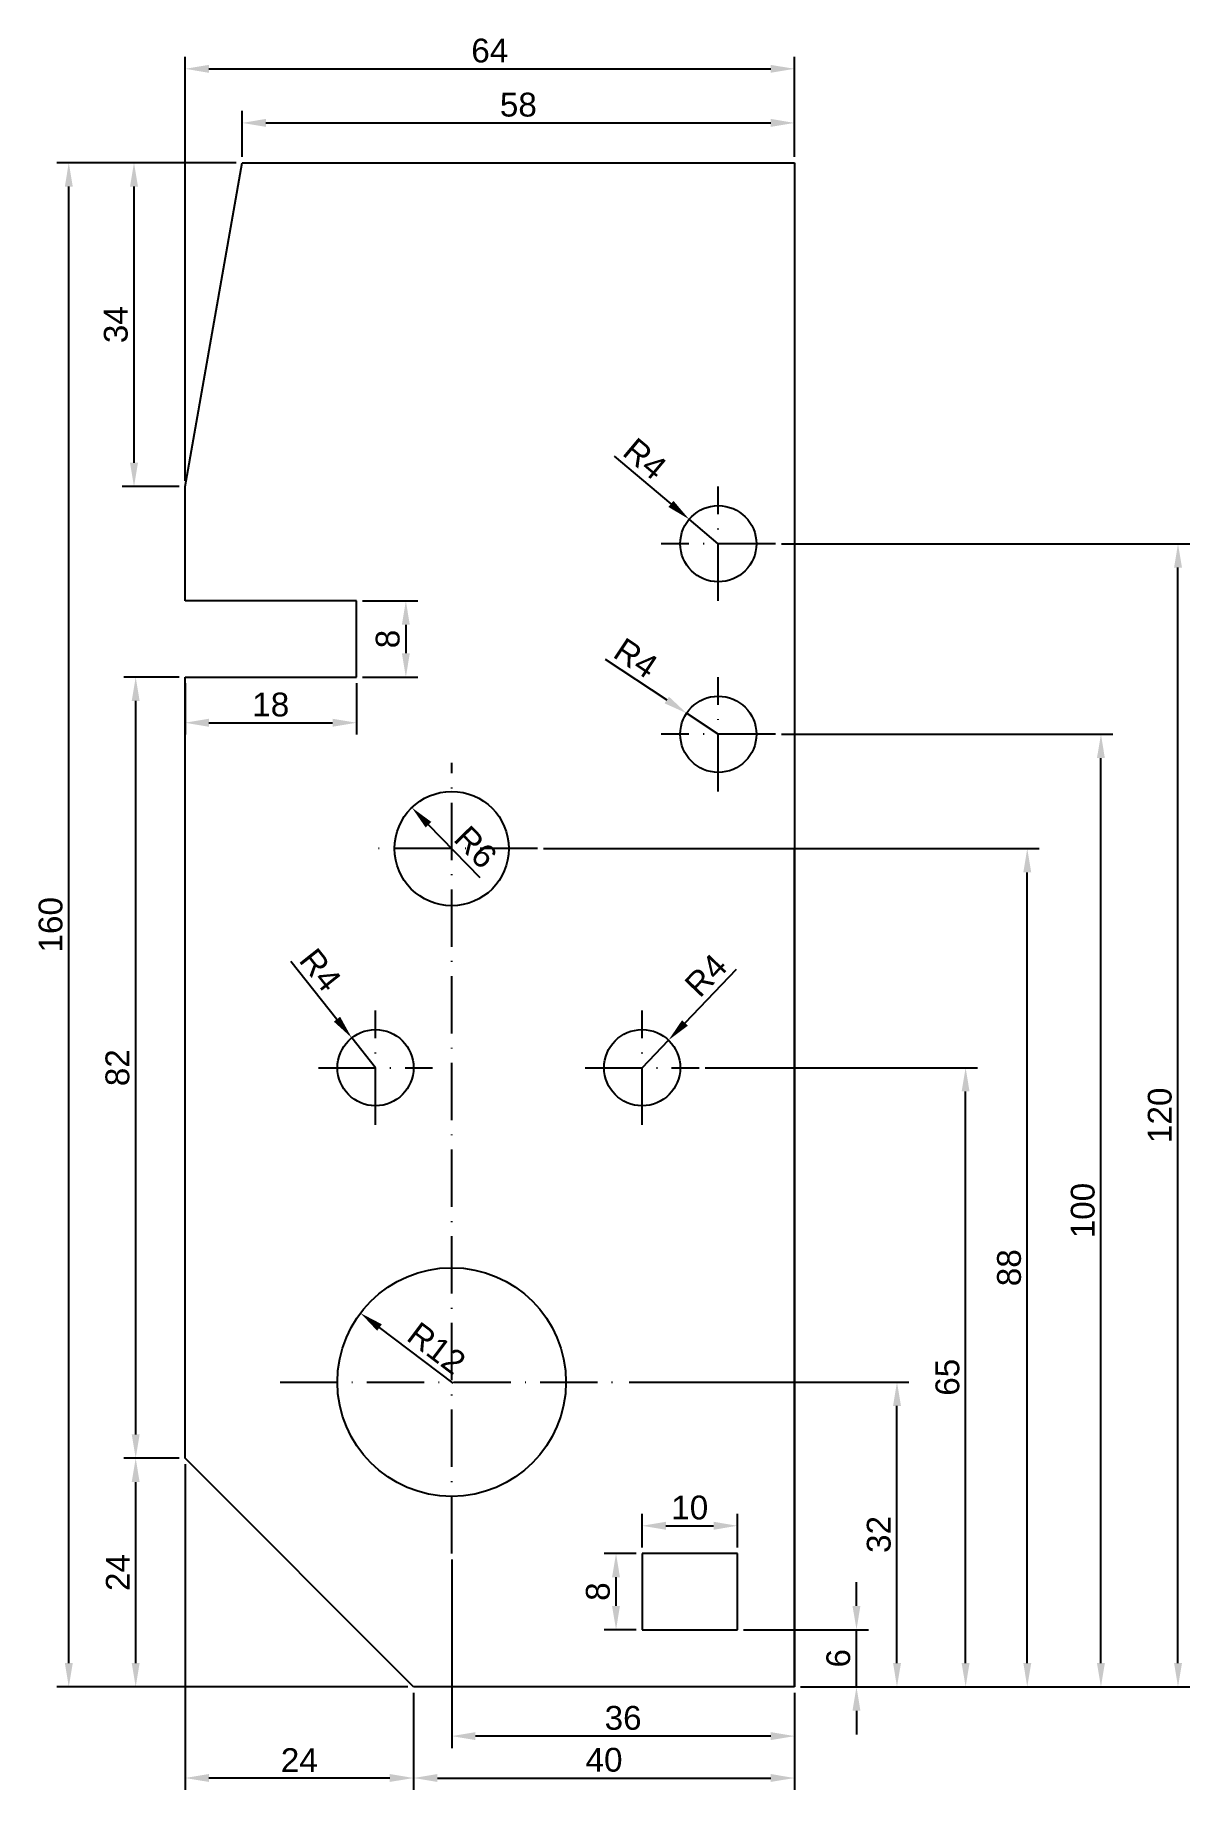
# Model space of a CAD drawing. Header units: millimetres. Extents: x 4 to 126, y 9 to 193.
import ezdxf

# ---------------------------------------------------------------- set-up
doc = ezdxf.new("R2010")
doc.units = ezdxf.units.MM
doc.header["$LTSCALE"] = 0.5
doc.linetypes.add('ACAD_ISO10W100', pattern=[18, 12, -3, 0, -3])
doc.layers.add('Contorno', color=50, linetype='Continuous')
doc.layers.add('Linha de Centro', color=10, linetype='ACAD_ISO10W100')
doc.styles.get("Standard").update_dxf_attribs({"font": 'arial.ttf'})
doc.dimstyles.new('ISO-25', dxfattribs={"dimtxt": 2.5, "dimasz": 2.5, "dimexe": 1.25, "dimexo": 0.625, "dimtad": 1, "dimtxsty": 'Standard', "dimcen": 2.5, "dimadec": 0, "dimazin": 0, "dimtfac": 1, "dimtmove": 0, "dimatfit": 3, "dimfxl": 1, "dimarcsym": 0})

# ---------------------------------------------------------------- blocks, each defined once
blk = doc.blocks.new('*D1')
at = {"color": 0, "lineweight": -2, "transparency": 16777216}
for p, q in [((90.51, 28.5), (90.51, 31)), ((78.63, 26), (91.76, 26)), ((90.51, 20), (90.51, 26)), ((84.63, 20), (91.76, 20)), ((90.51, 17.5), (90.51, 15))]:
    blk.add_line(p, q, dxfattribs=at)
at = {"color": 0, "transparency": 16777216}
for points in [[(90.09, 28.5), (90.92, 28.5), (90.51, 26)], [(90.09, 17.5), (90.92, 17.5), (90.51, 20)]]:
    blk.add_solid(points, dxfattribs=at)
at = {"layer": 'Defpoints', "color": 0, "transparency": 16777216}
for p in [(78, 26), (90.51, 26), (84, 20)]:
    blk.add_point(p, dxfattribs=at)
at = {"color": 0, "transparency": 16777216, "insert": (88.61, 23), "char_height": 2.5, "attachment_point": 5, "rotation": 90}
blk.add_mtext('6', dxfattribs=at)
blk = doc.blocks.new('*D2')
at = {"color": 0, "lineweight": -2, "transparency": 16777216}
for p, q in [((66.63, 52), (96.01, 52)), ((94.76, 22.5), (94.76, 49.5)), ((84.63, 20), (96.01, 20))]:
    blk.add_line(p, q, dxfattribs=at)
at = {"color": 0, "transparency": 16777216}
for points in [[(94.35, 49.5), (95.18, 49.5), (94.76, 52)], [(94.35, 22.5), (95.18, 22.5), (94.76, 20)]]:
    blk.add_solid(points, dxfattribs=at)
at = {"layer": 'Defpoints', "color": 0, "transparency": 16777216}
for p in [(66, 52), (94.76, 52), (84, 20)]:
    blk.add_point(p, dxfattribs=at)
at = {"color": 0, "transparency": 16777216, "insert": (92.86, 36), "char_height": 2.5, "attachment_point": 5, "rotation": 90}
blk.add_mtext('32', dxfattribs=at)
blk = doc.blocks.new('*D3')
at = {"color": 0, "lineweight": -2, "transparency": 16777216}
for p, q in [((74.63, 85), (103.22, 85)), ((101.97, 22.5), (101.97, 82.5)), ((84.63, 20), (103.22, 20))]:
    blk.add_line(p, q, dxfattribs=at)
at = {"color": 0, "transparency": 16777216}
for points in [[(101.55, 82.5), (102.38, 82.5), (101.97, 85)], [(101.55, 22.5), (102.38, 22.5), (101.97, 20)]]:
    blk.add_solid(points, dxfattribs=at)
at = {"layer": 'Defpoints', "color": 0, "transparency": 16777216}
for p in [(74, 85), (101.97, 85), (84, 20)]:
    blk.add_point(p, dxfattribs=at)
at = {"color": 0, "transparency": 16777216, "insert": (100.07, 52.5), "char_height": 2.5, "attachment_point": 5, "rotation": 90}
blk.add_mtext('65', dxfattribs=at)
blk = doc.blocks.new('*D4')
at = {"color": 0, "lineweight": -2, "transparency": 16777216}
for p, q in [((57.63, 108), (109.69, 108)), ((108.44, 22.5), (108.44, 105.5)), ((84.63, 20), (109.69, 20))]:
    blk.add_line(p, q, dxfattribs=at)
at = {"color": 0, "transparency": 16777216}
for points in [[(108.03, 105.5), (108.86, 105.5), (108.44, 108)], [(108.03, 22.5), (108.86, 22.5), (108.44, 20)]]:
    blk.add_solid(points, dxfattribs=at)
at = {"layer": 'Defpoints', "color": 0, "transparency": 16777216}
for p in [(57, 108), (108.44, 108), (84, 20)]:
    blk.add_point(p, dxfattribs=at)
at = {"color": 0, "transparency": 16777216, "insert": (106.54, 64), "char_height": 2.5, "attachment_point": 5, "rotation": 90}
blk.add_mtext('88', dxfattribs=at)
blk = doc.blocks.new('*D5')
at = {"color": 0, "lineweight": -2, "transparency": 16777216}
for p, q in [((82.63, 120), (117.43, 120)), ((116.18, 22.5), (116.18, 117.5)), ((84.63, 20), (117.43, 20))]:
    blk.add_line(p, q, dxfattribs=at)
at = {"color": 0, "transparency": 16777216}
for points in [[(115.76, 117.5), (116.59, 117.5), (116.18, 120)], [(115.76, 22.5), (116.59, 22.5), (116.18, 20)]]:
    blk.add_solid(points, dxfattribs=at)
at = {"layer": 'Defpoints', "color": 0, "transparency": 16777216}
for p in [(82, 120), (116.18, 120), (84, 20)]:
    blk.add_point(p, dxfattribs=at)
at = {"color": 0, "transparency": 16777216, "insert": (114.28, 70), "char_height": 2.5, "attachment_point": 5, "rotation": 90}
blk.add_mtext('100', dxfattribs=at)
blk = doc.blocks.new('*D6')
at = {"color": 0, "lineweight": -2, "transparency": 16777216}
for p, q in [((82.63, 140), (125.52, 140)), ((124.27, 22.5), (124.27, 137.5)), ((84.63, 20), (125.52, 20))]:
    blk.add_line(p, q, dxfattribs=at)
at = {"color": 0, "transparency": 16777216}
for points in [[(123.86, 137.5), (124.69, 137.5), (124.27, 140)], [(123.86, 22.5), (124.69, 22.5), (124.27, 20)]]:
    blk.add_solid(points, dxfattribs=at)
at = {"layer": 'Defpoints', "color": 0, "transparency": 16777216}
for p in [(82, 140), (124.27, 140), (84, 20)]:
    blk.add_point(p, dxfattribs=at)
at = {"color": 0, "transparency": 16777216, "insert": (122.37, 80), "char_height": 2.5, "attachment_point": 5, "rotation": 90}
blk.add_mtext('120', dxfattribs=at)
blk = doc.blocks.new('*D7')
at = {"color": 0, "lineweight": -2, "transparency": 16777216}
for p, q in [((48, 33.37), (48, 13.58)), ((84, 19.37), (84, 13.58)), ((81.5, 14.83), (50.5, 14.83))]:
    blk.add_line(p, q, dxfattribs=at)
at = {"color": 0, "transparency": 16777216}
for points in [[(50.5, 15.25), (50.5, 14.41), (48, 14.83)], [(81.5, 15.25), (81.5, 14.41), (84, 14.83)]]:
    blk.add_solid(points, dxfattribs=at)
at = {"layer": 'Defpoints', "color": 0, "transparency": 16777216}
for p in [(48, 34), (84, 20), (48, 14.83)]:
    blk.add_point(p, dxfattribs=at)
at = {"color": 0, "transparency": 16777216, "insert": (66, 16.73), "char_height": 2.5, "attachment_point": 5}
blk.add_mtext('36', dxfattribs=at)
blk = doc.blocks.new('*D8')
at = {"color": 0, "lineweight": -2, "transparency": 16777216}
for p, q in [((44, 19.37), (44, 9.18)), ((84, 19.37), (84, 9.18)), ((46.5, 10.43), (81.5, 10.43))]:
    blk.add_line(p, q, dxfattribs=at)
at = {"color": 0, "transparency": 16777216}
for points in [[(46.5, 10.85), (46.5, 10.02), (44, 10.43)], [(81.5, 10.85), (81.5, 10.02), (84, 10.43)]]:
    blk.add_solid(points, dxfattribs=at)
at = {"layer": 'Defpoints', "color": 0, "transparency": 16777216}
for p in [(44, 20), (84, 20), (84, 10.43)]:
    blk.add_point(p, dxfattribs=at)
at = {"color": 0, "transparency": 16777216, "insert": (64, 12.33), "char_height": 2.5, "attachment_point": 5}
blk.add_mtext('40', dxfattribs=at)
blk = doc.blocks.new('*D9')
at = {"color": 0, "lineweight": -2, "transparency": 16777216}
for p, q in [((20, 43.38), (20, 9.18)), ((44, 19.37), (44, 9.18)), ((41.5, 10.43), (22.5, 10.43))]:
    blk.add_line(p, q, dxfattribs=at)
at = {"color": 0, "transparency": 16777216}
for points in [[(22.5, 10.85), (22.5, 10.02), (20, 10.43)], [(41.5, 10.85), (41.5, 10.02), (44, 10.43)]]:
    blk.add_solid(points, dxfattribs=at)
at = {"layer": 'Defpoints', "color": 0, "transparency": 16777216}
for p in [(20, 44), (44, 20), (20, 10.43)]:
    blk.add_point(p, dxfattribs=at)
at = {"color": 0, "transparency": 16777216, "insert": (32, 12.31), "char_height": 2.5, "attachment_point": 5}
blk.add_mtext('24', dxfattribs=at)
blk = doc.blocks.new('*D10')
at = {"color": 0, "lineweight": -2, "transparency": 16777216}
for p, q in [((67.38, 34), (64.01, 34)), ((65.26, 28.5), (65.26, 31.5)), ((67.38, 26), (64.01, 26))]:
    blk.add_line(p, q, dxfattribs=at)
at = {"color": 0, "transparency": 16777216}
for points in [[(64.84, 31.5), (65.67, 31.5), (65.26, 34)], [(64.84, 28.5), (65.67, 28.5), (65.26, 26)]]:
    blk.add_solid(points, dxfattribs=at)
at = {"layer": 'Defpoints', "color": 0, "transparency": 16777216}
for p in [(65.26, 34), (68, 34), (68, 26)]:
    blk.add_point(p, dxfattribs=at)
at = {"color": 0, "transparency": 16777216, "insert": (63.36, 30), "char_height": 2.5, "attachment_point": 5, "rotation": 90}
blk.add_mtext('8', dxfattribs=at)
blk = doc.blocks.new('*D11')
at = {"color": 0, "lineweight": -2, "transparency": 16777216}
for p, q in [((68, 34.62), (68, 38.16)), ((70.5, 36.91), (75.5, 36.91)), ((78, 34.62), (78, 38.16))]:
    blk.add_line(p, q, dxfattribs=at)
at = {"color": 0, "transparency": 16777216}
for points in [[(70.5, 37.33), (70.5, 36.49), (68, 36.91)], [(75.5, 37.33), (75.5, 36.49), (78, 36.91)]]:
    blk.add_solid(points, dxfattribs=at)
at = {"layer": 'Defpoints', "color": 0, "transparency": 16777216}
for p in [(78, 36.91), (68, 34), (78, 34)]:
    blk.add_point(p, dxfattribs=at)
at = {"color": 0, "transparency": 16777216, "insert": (73, 38.81), "char_height": 2.5, "attachment_point": 5}
blk.add_mtext('10', dxfattribs=at)
blk = doc.blocks.new('*D12')
at = {"color": 0, "lineweight": -2, "transparency": 16777216}
for p, q in [((19.38, 44), (13.57, 44)), ((14.82, 22.5), (14.82, 41.5)), ((43.38, 20), (13.57, 20))]:
    blk.add_line(p, q, dxfattribs=at)
at = {"color": 0, "transparency": 16777216}
for points in [[(14.4, 41.5), (15.23, 41.5), (14.82, 44)], [(14.4, 22.5), (15.23, 22.5), (14.82, 20)]]:
    blk.add_solid(points, dxfattribs=at)
at = {"layer": 'Defpoints', "color": 0, "transparency": 16777216}
for p in [(14.82, 44), (20, 44), (44, 20)]:
    blk.add_point(p, dxfattribs=at)
at = {"color": 0, "transparency": 16777216, "insert": (12.94, 32), "char_height": 2.5, "attachment_point": 5, "rotation": 90}
blk.add_mtext('24', dxfattribs=at)
blk = doc.blocks.new('*D13')
at = {"color": 0, "lineweight": -2, "transparency": 16777216}
for p, q in [((19.38, 126), (13.57, 126)), ((14.82, 46.5), (14.82, 123.5)), ((19.38, 44), (13.57, 44))]:
    blk.add_line(p, q, dxfattribs=at)
at = {"color": 0, "transparency": 16777216}
for points in [[(14.4, 123.5), (15.23, 123.5), (14.82, 126)], [(14.4, 46.5), (15.23, 46.5), (14.82, 44)]]:
    blk.add_solid(points, dxfattribs=at)
at = {"layer": 'Defpoints', "color": 0, "transparency": 16777216}
for p in [(14.82, 126), (20, 126), (20, 44)]:
    blk.add_point(p, dxfattribs=at)
at = {"color": 0, "transparency": 16777216, "insert": (12.91, 85), "char_height": 2.5, "attachment_point": 5, "rotation": 90}
blk.add_mtext('82', dxfattribs=at)
blk = doc.blocks.new('*D14')
at = {"color": 0, "lineweight": -2, "transparency": 16777216}
for p, q in [((38.63, 134), (44.44, 134)), ((43.19, 131.5), (43.19, 128.5)), ((38.63, 126), (44.44, 126))]:
    blk.add_line(p, q, dxfattribs=at)
at = {"color": 0, "transparency": 16777216}
for points in [[(42.77, 131.5), (43.6, 131.5), (43.19, 134)], [(42.77, 128.5), (43.6, 128.5), (43.19, 126)]]:
    blk.add_solid(points, dxfattribs=at)
at = {"layer": 'Defpoints', "color": 0, "transparency": 16777216}
for p in [(38, 134), (38, 126), (43.19, 126)]:
    blk.add_point(p, dxfattribs=at)
at = {"color": 0, "transparency": 16777216, "insert": (41.29, 130), "char_height": 2.5, "attachment_point": 5, "rotation": 90}
blk.add_mtext('8', dxfattribs=at)
blk = doc.blocks.new('*D15')
at = {"color": 0, "lineweight": -2, "transparency": 16777216}
for p, q in [((20, 125.38), (20, 119.96)), ((38, 125.38), (38, 119.96)), ((22.5, 121.21), (35.5, 121.21))]:
    blk.add_line(p, q, dxfattribs=at)
at = {"color": 0, "transparency": 16777216}
for points in [[(22.5, 121.63), (22.5, 120.79), (20, 121.21)], [(35.5, 121.63), (35.5, 120.79), (38, 121.21)]]:
    blk.add_solid(points, dxfattribs=at)
at = {"layer": 'Defpoints', "color": 0, "transparency": 16777216}
for p in [(20, 126), (38, 126), (38, 121.21)]:
    blk.add_point(p, dxfattribs=at)
at = {"color": 0, "transparency": 16777216, "insert": (29, 123.11), "char_height": 2.5, "attachment_point": 5}
blk.add_mtext('18', dxfattribs=at)
blk = doc.blocks.new('*D16')
at = {"color": 0, "lineweight": -2, "transparency": 16777216}
for p, q in [((26, 180.62), (26, 185.43)), ((84, 180.62), (84, 185.43)), ((28.5, 184.18), (81.5, 184.18))]:
    blk.add_line(p, q, dxfattribs=at)
at = {"color": 0, "transparency": 16777216}
for points in [[(28.5, 184.6), (28.5, 183.76), (26, 184.18)], [(81.5, 184.6), (81.5, 183.76), (84, 184.18)]]:
    blk.add_solid(points, dxfattribs=at)
at = {"layer": 'Defpoints', "color": 0, "transparency": 16777216}
for p in [(84, 184.18), (26, 180), (84, 180)]:
    blk.add_point(p, dxfattribs=at)
at = {"color": 0, "transparency": 16777216, "insert": (55, 186.08), "char_height": 2.5, "attachment_point": 5}
blk.add_mtext('58', dxfattribs=at)
blk = doc.blocks.new('*D17')
at = {"color": 0, "lineweight": -2, "transparency": 16777216}
for p, q in [((20, 146.62), (20, 191.11)), ((22.5, 189.86), (81.5, 189.86)), ((84, 180.62), (84, 191.11))]:
    blk.add_line(p, q, dxfattribs=at)
at = {"color": 0, "transparency": 16777216}
for points in [[(22.5, 190.27), (22.5, 189.44), (20, 189.86)], [(81.5, 190.27), (81.5, 189.44), (84, 189.86)]]:
    blk.add_solid(points, dxfattribs=at)
at = {"layer": 'Defpoints', "color": 0, "transparency": 16777216}
for p in [(84, 189.86), (84, 180), (20, 146)]:
    blk.add_point(p, dxfattribs=at)
at = {"color": 0, "transparency": 16777216, "insert": (52, 191.76), "char_height": 2.5, "attachment_point": 5}
blk.add_mtext('64', dxfattribs=at)
blk = doc.blocks.new('*D18')
at = {"color": 0, "lineweight": -2, "transparency": 16777216}
for p, q in [((25.38, 180), (13.39, 180)), ((14.64, 177.5), (14.64, 148.5)), ((19.38, 146), (13.39, 146))]:
    blk.add_line(p, q, dxfattribs=at)
at = {"color": 0, "transparency": 16777216}
for points in [[(14.22, 177.5), (15.06, 177.5), (14.64, 180)], [(14.22, 148.5), (15.06, 148.5), (14.64, 146)]]:
    blk.add_solid(points, dxfattribs=at)
at = {"layer": 'Defpoints', "color": 0, "transparency": 16777216}
for p in [(26, 180), (14.64, 146), (20, 146)]:
    blk.add_point(p, dxfattribs=at)
at = {"color": 0, "transparency": 16777216, "insert": (12.74, 163), "char_height": 2.5, "attachment_point": 5, "rotation": 90}
blk.add_mtext('34', dxfattribs=at)
blk = doc.blocks.new('*D19')
at = {"color": 0, "lineweight": -2, "transparency": 16777216}
blk.add_line((50.98, 104.93), (45.56, 110.51), dxfattribs=at)
at = {"color": 0, "transparency": 16777216}
blk.add_solid([(45.86, 110.8), (45.26, 110.22), (43.82, 112.3)], dxfattribs=at)
at = {"layer": 'Defpoints', "color": 0, "transparency": 16777216}
for p in [(43.82, 112.3), (48, 108)]:
    blk.add_point(p, dxfattribs=at)
at = {"color": 0, "transparency": 16777216, "insert": (50.51, 108.15), "char_height": 2.5, "attachment_point": 5, "rotation": 314.1897}
blk.add_mtext('R6', dxfattribs=at)
blk = doc.blocks.new('*D21')
at = {"color": 0, "lineweight": -2, "transparency": 16777216}
for p, q in [((65.07, 149.18), (71.02, 144.18)), ((76, 140), (72.94, 142.57))]:
    blk.add_line(p, q, dxfattribs=at)
at = {"color": 0, "transparency": 16777216}
blk.add_solid([(71.29, 144.5), (70.76, 143.86), (72.94, 142.57)], dxfattribs=at)
at = {"layer": 'Defpoints', "color": 0, "transparency": 16777216}
for p in [(72.94, 142.57), (76, 140)]:
    blk.add_point(p, dxfattribs=at)
at = {"color": 0, "transparency": 16777216, "insert": (68.3, 148.92), "char_height": 2.5, "attachment_point": 5, "rotation": 319.9614}
blk.add_mtext('R4', dxfattribs=at)
blk = doc.blocks.new('*D22')
at = {"color": 0, "lineweight": -2, "transparency": 16777216}
for p, q in [((64.11, 127.9), (70.59, 123.6)), ((76, 120), (72.67, 122.21))]:
    blk.add_line(p, q, dxfattribs=at)
at = {"color": 0, "transparency": 16777216}
blk.add_solid([(70.82, 123.94), (70.35, 123.25), (72.67, 122.21)], dxfattribs=at)
at = {"layer": 'Defpoints', "color": 0, "transparency": 16777216}
for p in [(72.67, 122.21), (76, 120)]:
    blk.add_point(p, dxfattribs=at)
at = {"color": 0, "transparency": 16777216, "insert": (67.34, 128), "char_height": 2.5, "attachment_point": 5, "rotation": 326.4088}
blk.add_mtext('R4', dxfattribs=at)
blk = doc.blocks.new('*D23')
at = {"color": 0, "lineweight": -2, "transparency": 16777216}
for p, q in [((77.87, 95.31), (72.5, 89.69)), ((68, 85), (70.77, 87.89))]:
    blk.add_line(p, q, dxfattribs=at)
at = {"color": 0, "transparency": 16777216}
blk.add_solid([(72.19, 89.98), (72.8, 89.41), (70.77, 87.89)], dxfattribs=at)
at = {"layer": 'Defpoints', "color": 0, "transparency": 16777216}
for p in [(70.77, 87.89), (68, 85)]:
    blk.add_point(p, dxfattribs=at)
at = {"color": 0, "transparency": 16777216, "insert": (74.69, 94.7), "char_height": 2.5, "attachment_point": 5, "rotation": 46.2412}
blk.add_mtext('R4', dxfattribs=at)
blk = doc.blocks.new('*D24')
at = {"color": 0, "lineweight": -2, "transparency": 16777216}
for p, q in [((31.11, 96.17), (35.95, 90.09)), ((40, 85), (37.51, 88.13))]:
    blk.add_line(p, q, dxfattribs=at)
at = {"color": 0, "transparency": 16777216}
blk.add_solid([(36.28, 90.35), (35.63, 89.83), (37.51, 88.13)], dxfattribs=at)
at = {"layer": 'Defpoints', "color": 0, "transparency": 16777216}
for p in [(37.51, 88.13), (40, 85)]:
    blk.add_point(p, dxfattribs=at)
at = {"color": 0, "transparency": 16777216, "insert": (34.22, 95.27), "char_height": 2.5, "attachment_point": 5, "rotation": 308.5119}
blk.add_mtext('R4', dxfattribs=at)
blk = doc.blocks.new('*D25')
at = {"color": 0, "lineweight": -2, "transparency": 16777216}
blk.add_line((48.16, 51.88), (40.42, 57.73), dxfattribs=at)
at = {"color": 0, "transparency": 16777216}
blk.add_solid([(40.67, 58.06), (40.17, 57.39), (38.43, 59.23)], dxfattribs=at)
at = {"layer": 'Defpoints', "color": 0, "transparency": 16777216}
for p in [(38.43, 59.23), (48, 52)]:
    blk.add_point(p, dxfattribs=at)
at = {"color": 0, "transparency": 16777216, "insert": (46.42, 55.55), "char_height": 2.5, "attachment_point": 5, "rotation": 322.9289}
blk.add_mtext('R12', dxfattribs=at)
blk = doc.blocks.new('*D26')
at = {"color": 0, "lineweight": -2, "transparency": 16777216}
for p, q in [((25.38, 180), (6.54, 180)), ((7.79, 22.5), (7.79, 177.5)), ((43.38, 20), (6.54, 20))]:
    blk.add_line(p, q, dxfattribs=at)
at = {"color": 0, "transparency": 16777216}
for points in [[(7.38, 177.5), (8.21, 177.5), (7.79, 180)], [(7.38, 22.5), (8.21, 22.5), (7.79, 20)]]:
    blk.add_solid(points, dxfattribs=at)
at = {"layer": 'Defpoints', "color": 0, "transparency": 16777216}
for p in [(7.79, 180), (26, 180), (44, 20)]:
    blk.add_point(p, dxfattribs=at)
at = {"color": 0, "transparency": 16777216, "insert": (5.89, 100), "char_height": 2.5, "attachment_point": 5, "rotation": 90}
blk.add_mtext('160', dxfattribs=at)

msp = doc.modelspace()

# ---------------------------------------------------------------- linework, layer by layer
at = {"layer": 'Contorno'}
for p, q in [((20, 146), (26, 180)), ((26, 180), (84, 180)), ((84, 180), (84, 20)), ((20, 134), (20, 146)), ((38, 134), (20, 134)), ((38, 126), (38, 134)), ((20, 44), (20, 126)), ((20, 44), (20, 126)), ((20, 126), (38, 126)), ((84, 20), (84, 108)), ((44, 20), (20, 44)), ((78, 34), (68, 34)), ((68, 34), (68, 26)), ((78, 26), (78, 34)), ((68, 26), (78, 26)), ((84, 20), (44, 20))]:
    msp.add_line(p, q, dxfattribs=at)
for centre, radius in [((76, 140), 4), ((76, 120), 4), ((48, 108), 6), ((40, 85), 4), ((68, 85), 4), ((48, 52), 12)]:
    msp.add_circle(centre, radius, dxfattribs=at)
at = {"layer": 'Linha de Centro'}
for p, q in [((76, 134), (76, 146)), ((82, 140), (70, 140)), ((76, 114), (76, 126)), ((82, 120), (70, 120)), ((48, 34), (48, 117)), ((57, 108), (39, 108)), ((40, 79), (40, 91)), ((68, 79), (68, 91)), ((34, 85), (46, 85)), ((62, 85), (74, 85)), ((30, 52), (66, 52))]:
    msp.add_line(p, q, dxfattribs=at)

# ---------------------------------------------------------------- dimensions: what is measured, and where the dimension line sits
for base, p1, p2, picture, middle in [((84, 189.856), (20, 146), (84, 180), '*D17', (52, 191.758)), ((84, 184.18), (26, 180), (84, 180), '*D16', (55, 186.081)), ((38, 121.211), (20, 126), (38, 126), '*D15', (29, 123.112)), ((20, 10.433), (44, 20), (20, 44), '*D9', (32, 12.313)), ((78, 36.909), (68, 34), (78, 34), '*D11', (73, 38.811)), ((48, 14.831), (84, 20), (48, 34), '*D7', (66, 16.733)), ((84, 10.433), (44, 20), (84, 20), '*D8', (64, 12.334))]:
    dim = msp.add_linear_dim(base=base, p1=p1, p2=p2, dimstyle='ISO-25')
    dim.commit()
    dim.dimension.update_dxf_attribs({"geometry": picture, "text_midpoint": middle})
for base, p1, p2, picture, middle in [((7.795, 180), (44, 20), (26, 180), '*D26', (5.894, 100)), ((14.639, 146), (26, 180), (20, 146), '*D18', (12.737, 163)), ((124.272, 140), (84, 20), (82, 140), '*D6', (122.371, 80)), ((43.187, 126), (38, 134), (38, 126), '*D14', (41.285, 130)), ((14.816, 126), (20, 44), (20, 126), '*D13', (12.914, 85)), ((116.178, 120), (84, 20), (82, 120), '*D5', (114.276, 70)), ((108.443, 108), (84, 20), (57, 108), '*D4', (106.542, 64)), ((101.968, 85), (84, 20), (74, 85), '*D3', (100.066, 52.5)), ((94.764, 52), (84, 20), (66, 52), '*D2', (92.862, 36)), ((14.816, 44), (44, 20), (20, 44), '*D12', (12.935, 32)), ((65.258, 34), (68, 26), (68, 34), '*D10', (63.357, 30)), ((90.507, 26), (84, 20), (78, 26), '*D1', (88.606, 23))]:
    dim = msp.add_linear_dim(base=base, p1=p1, p2=p2, angle=90, dimstyle='ISO-25')
    dim.commit()
    dim.dimension.update_dxf_attribs({"geometry": picture, "text_midpoint": middle})
for center, mpoint, picture, middle in [((76, 140), (72.938, 142.573), '*D21', (68.298, 148.921)), ((76, 120), (72.668, 122.213), '*D22', (67.345, 127.999)), ((40, 85), (37.509, 88.13), '*D24', (34.222, 95.272)), ((68, 85), (70.766, 87.889), '*D23', (74.693, 94.701))]:
    dim = msp.add_radius_dim(center=center, mpoint=mpoint, dimstyle='ISO-25')
    dim.commit()
    dim.dimension.update_dxf_attribs({"geometry": picture, "text_midpoint": middle})
for center, mpoint, picture, middle in [((48, 108), (43.818, 112.302), '*D19', (49.143, 106.824)), ((48, 52), (38.425, 59.234), '*D25', (45.286, 54.05))]:
    dim = msp.add_radius_dim(center=center, mpoint=mpoint, dimstyle='ISO-25')
    dim.commit()
    dim.dimension.update_dxf_attribs({"geometry": picture, "text_midpoint": middle, "dimtype": 164})

doc.saveas('drawing.dxf')
